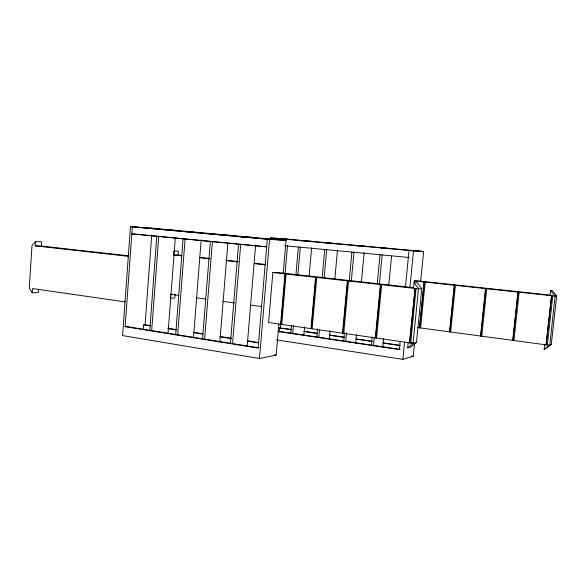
<?xml version="1.0" encoding="UTF-8"?>
<svg xmlns="http://www.w3.org/2000/svg" width="586" height="586" viewBox="0 0 586 586"><rect width="100%" height="100%" fill="white"/><g stroke="black" fill="none" stroke-linecap="round" stroke-linejoin="round"><path stroke-width="0.88" d="M38.559 289.206L38.339 292.575L32.23 292.802L32.501 288.554L125.089 301.878M128.378 256.316L35.219 245.864L35.49 241.571L41.599 241.806L41.328 246.054L128.488 255.811M152.228 228.225L130.466 226.65L122.599 335.595L259.452 358.507L276.167 355.101L278.841 324.168M283.243 273.223L286.071 240.465L267.311 239.205L258.089 348.113L125.118 326.702L132.348 226.826M150.485 325.516L143.724 324.805L143.394 329.259L141.585 329.457M145.072 324.666L151.73 235.008M149.76 330.284L156.784 236.209M151.679 330.592L158.733 236.392L131.835 233.851L266.659 246.874M170.475 295.908L170.299 298.259L174.789 298.003L175.089 294.113M173.72 253.364L173.903 250.998L178.386 251.13L178.085 255.056L173.603 254.947L181.755 255.833M168.036 333.222L175.353 237.33M175.705 334.452L183.081 238.744L159.634 236.48M177.69 334.774L185.095 238.941M193.519 337.316L201.188 239.813M202.573 338.774L210.323 241.373M204.631 339.104L212.41 241.579M227.859 243.293L219.882 341.557L218.146 341.821M230.423 343.25L238.561 244.098L266.96 246.845M232.554 343.594L240.729 244.311M247.182 345.945L255.621 245.043M259.452 358.507L269.567 239.41L130.466 226.65M270.366 239.733L270.52 237.923L284.371 238.854L423.619 251.46L420.645 281.522M274.167 239.872L274.299 238.268L288.07 239.191M272.856 272.541L268.586 322.527L413.079 343.323L416.478 342.444L421.81 288.634L417.115 282.657L414.06 282.818L418.792 288.861L272.856 272.541L277.493 272.483L413.855 287.741M279.097 332.057L279.449 327.962L291.257 329.413M280.599 324.256L284.957 273.896M280.394 327.823L280.709 324.205M285.096 273.494L287.528 245.424M281.06 324.197L285.419 273.889M281.72 324.417L286.093 274.021M290.824 333.119L291.454 325.867M295.901 275.098L298.362 246.992M292.751 333.405L293.461 325.237M297.842 275.31L300.31 247.175M303.819 335.741L304.595 327.025M309.13 275.991L311.635 247.739M310.976 328.621L315.561 277.332M311.415 328.556L315.993 277.325M312.14 328.79L316.733 277.464M316.828 336.979L317.561 328.775M322.154 277.742L324.695 249.49M318.813 337.272L319.465 330.05M324.19 277.669L326.71 249.68M329.398 338.693L330.116 330.782M334.826 279.163L337.463 250.178M342.524 333.163L347.344 280.899M342.935 333.09L347.754 280.884M343.733 333.339L348.567 281.038M343.682 340.964L344.436 332.804M349.212 281.097L351.9 252.068M345.733 341.272L346.487 333.097M351.285 281.324L353.981 252.258M355.629 343.455L356.456 334.613M361.401 281.822L364.126 252.698M371.429 345.088L372.198 336.95M377.267 283.646L380.014 254.727M373.546 345.403L374.322 337.258M379.406 283.88L382.167 254.932M375.311 337.88L380.387 284.613M375.685 337.8L380.761 284.591M376.564 338.063L381.654 284.752M382.79 347.498L383.64 338.613M388.774 285.184L391.565 256.199M278.24 331.544L399.352 349.549L400.143 341.418M405.431 287.25L409.021 250.493L419.276 251.072M276.482 339.88L402.86 359.35L404.545 342.18M409.951 287.045L413.496 250.896L423.619 251.46M407.658 347.872L408.186 342.48L413.423 343.228L407.658 347.872L410.764 347.037L416.478 342.444M413.518 288.268L414.287 280.936L417.137 280.804L550.693 295.19M409.409 342.795L415.1 288.444L416.075 288.62L410.713 342.978M409.753 342.707L415.1 288.444M413.079 343.323L418.455 288.883L421.81 288.634M402.86 359.35L413.255 356.207L414.514 343.455M417.745 327.581L419.51 327.816L424.059 281.991L555.264 296.106L550.664 290.627L552.144 290.407L556.7 295.835L551.272 344.502L544.145 349.424L544.687 344.546L549.793 345.235L551.272 344.502M419.51 327.816L424.337 281.976M546.049 344.839L551.492 295.747L552.781 295.886L547.324 345.007L420.616 327.962L425.172 282.108M449.513 331.844L454.267 285.25M449.77 331.786L454.524 285.236M450.663 331.998L455.425 285.375M480.564 336.027L485.538 288.627M480.798 335.954L485.765 288.605M481.751 336.188L486.732 288.759M512.721 340.349L517.929 292.121M512.926 340.276L518.127 292.099M513.951 340.517L519.167 292.26M550.122 295.549L550.664 290.627M546.218 344.751L551.66 295.718M35.49 241.571L32.003 245.497L29.3 288.092L32.23 292.802M544.145 349.424L549.793 345.235L555.103 296.135L556.7 295.835M399.352 349.549L400.106 349.344L278.262 331.251M125.118 326.702L126.561 326.556L258.887 347.828M172.394 294.245L170.592 294.34L178.701 295.432M35.219 245.864L41.328 246.054M408.339 257.459L409.087 257.481L284.664 245.732M380.658 247.893L392.29 248.647M352.523 245.336L362.697 245.974M354.603 245.527L364.734 246.157M327.31 243.051L338.049 243.739M241.344 236.788L256.228 237.77M325.289 242.868L336.078 243.564M210.909 233.997L228.511 235.235M239.176 236.59L254.112 237.572M298.933 240.48L312.199 241.395M183.638 231.499L201.745 232.781M157.319 229.082L175.888 230.415M270.52 237.923L413.496 250.896M150.39 228.057L286.071 240.465M133.784 226.929L268.513 239.278M183.748 238.81L237.66 244.01M178.085 255.056L181.719 255.445M199.899 257.401L209.898 258.477M226.255 260.243L238.07 261.517M254.427 263.275L265.333 264.454M199.877 257.789L209.839 258.865M226.152 260.624L237.931 261.898M254.236 263.656L265.114 264.828M414.287 280.936L424.059 281.991M196.72 297.849L205.723 299.065M222.841 301.365L234.547 302.94M250.764 305.123L261.576 306.573M303.929 331.266L317.509 333.251M329.281 334.972L344.671 337.221M356.435 338.942L372.733 341.323M382.687 342.773L399.886 345.286M279.449 327.962L291.755 329.757M304.193 331.581L317.282 333.493M329.706 335.309L344.114 337.419M356.032 339.162L372.169 341.528M383.207 343.14L400.194 345.623M411.445 355.936L413.255 356.207M167.603 328.211L176.613 329.632M193.739 332.328L202.749 333.749M219.875 336.445L231.587 338.29M247.805 340.84L258.624 342.546M143.724 324.805L150.734 325.911M168.38 328.695L176.232 329.933M193.878 332.716L202.903 334.137M220.263 336.877L231.074 338.576M247.578 341.184L258.389 342.883M274.365 354.808L276.167 355.101M419.788 327.757L420.616 327.962"/></g></svg>
